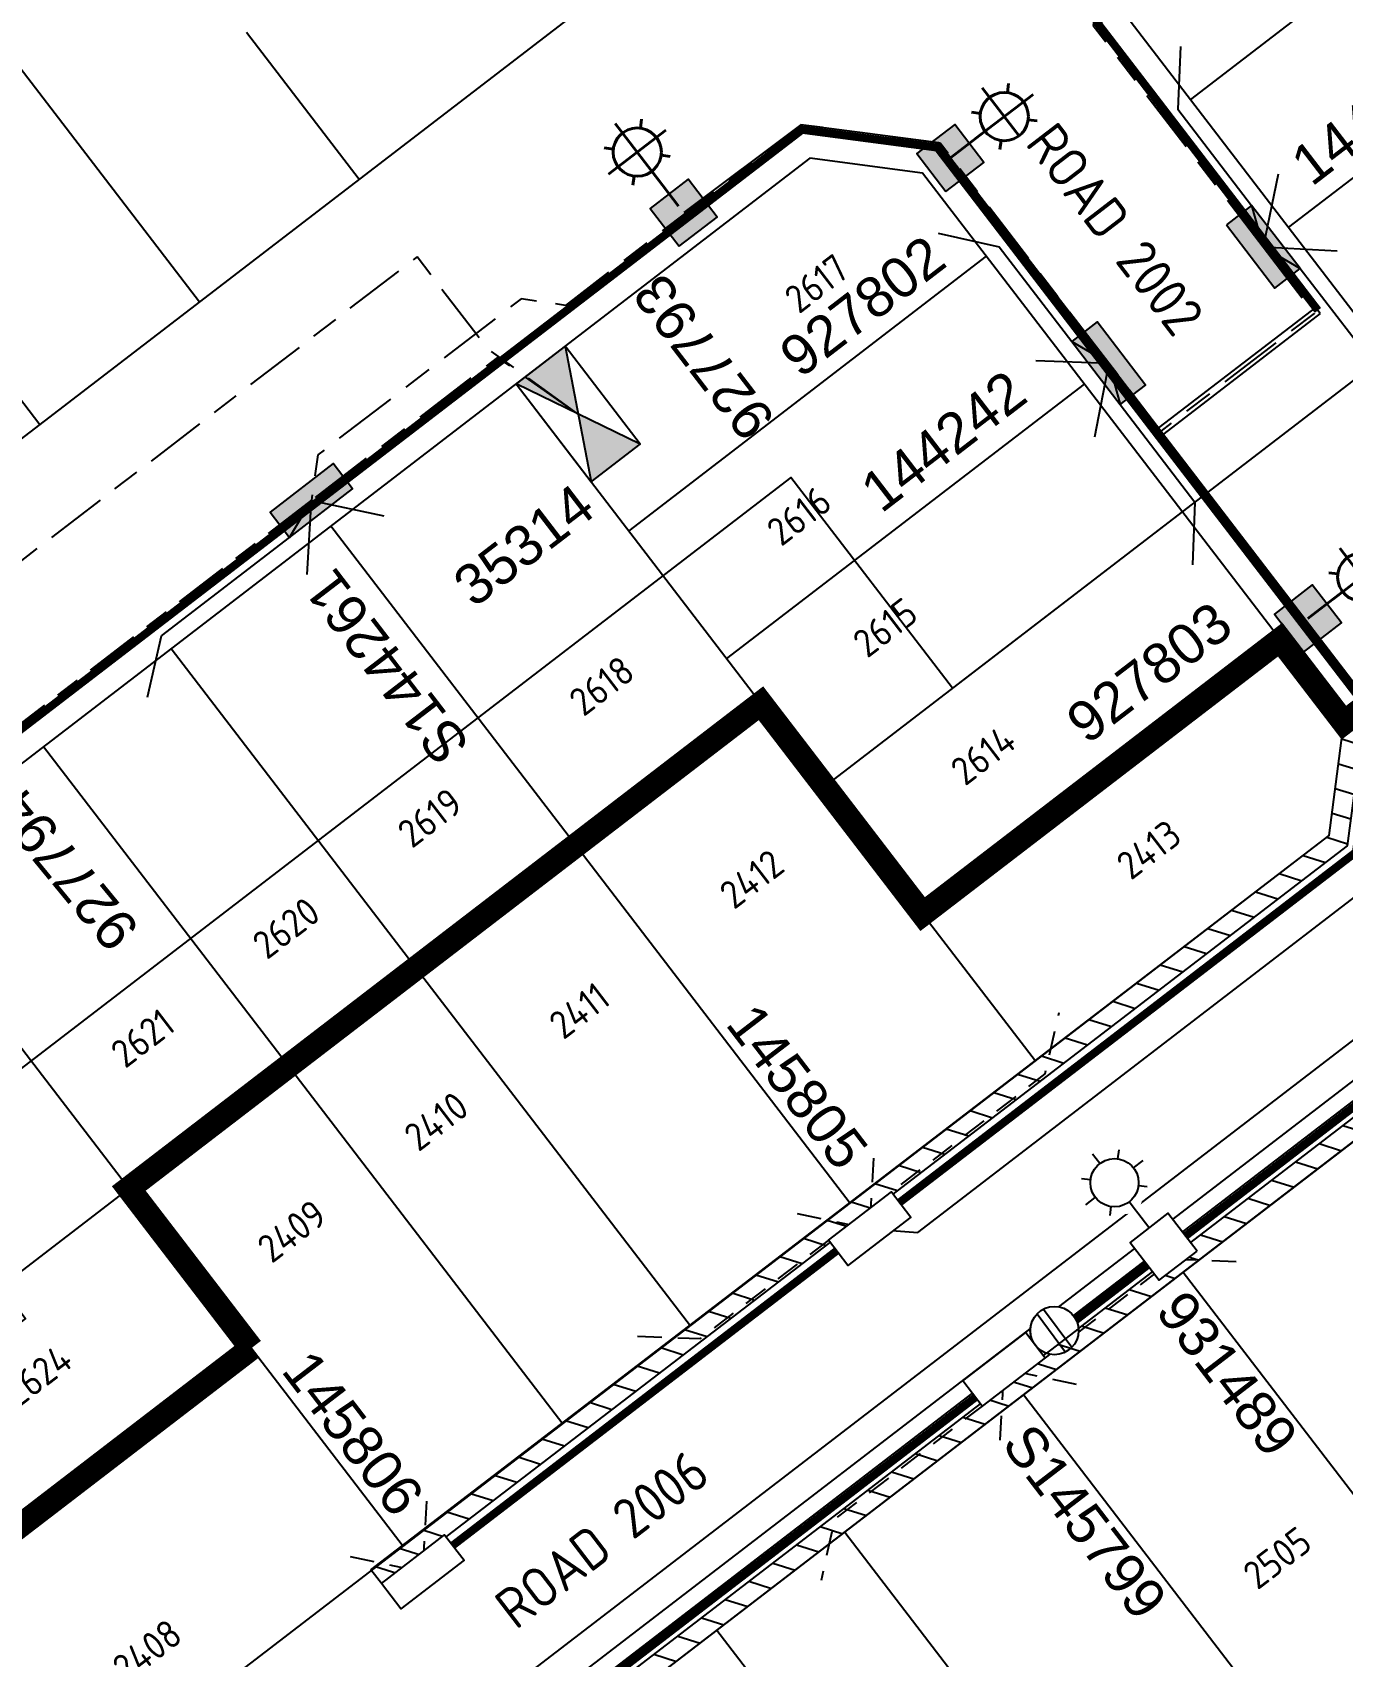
# Model space of a CAD drawing. Extents: x 296374 to 298792, y 6267790 to 6270844.
# Drawn here: x 298046.3 to 298127.7, y 6269901 to 6270001.8 of the extents above; entities that cross this region are included whole.
import ezdxf
from ezdxf.enums import TextEntityAlignment as Align

# ---------------------------------------------------------------- set-up
doc = ezdxf.new("R2010")
doc.units = 0
for name, pattern in [('Cable Exist UG', [8.2, 4, -1.2, 1.8, -1.2]), ('Dash', [5, 3, -2]), ('DASHED', [0.75, 0.5, -0.25]), ('DASHED2', [9.525, 6.35, -3.175]), ('IE Trench LV', [6.5, 5, -1.5]), ('Trench-Service', [1.5, 1, -0.5])]:
    doc.linetypes.add(name, pattern=pattern)
for name, color, linetype in [('_User_Boundary_Stage24', 252, 'DASHED2'), ('_User_Equip_Easement', 7, 'Continuous'), ('_User_Exist_HV', 7, 'Cable Exist UG'), ('_User_Exist_LV', 7, 'Cable Exist UG'), ('_User_Exist_Pillar', 7, 'Continuous'), ('_User_Exist_RoadCross', 7, 'Continuous'), ('_User_Exist_Services', 7, 'Continuous'), ('_User_Exist_SL', 7, 'Continuous'), ('_User_Exist_Trench', 7, 'Continuous'), ('_User_Roadnames', 7, 'Continuous'), ('_User_xref', 251, 'Continuous'), ('Equip_LV_NEW', 2, 'Continuous'), ('Equip_SP_SL_NEW', 2, 'Continuous'), ('Mains_HV_NEW_U97', 2, 'Continuous'), ('Mains_LV_NEW_T84', 2, 'Continuous'), ('Mains_SL_NEW_R6', 2, 'Continuous'), ('Services_SP_NEW_UG', 7, 'Trench-Service'), ('Sub_SP_EXT', 7, 'Continuous'), ('SupportsUG_SP_LV_NEW', 2, 'Continuous'), ('SupportsUG_SP_LV_SL_EXT', 7, 'Continuous'), ('SupportsUG_SP_LV_SL_NEW', 2, 'Continuous'), ('Trench_SP_NEW', 2, 'IE Trench LV'), ('X-Masterplan_LotLayout_P2$0$D-LO-Stage 24', 251, 'Continuous'), ('X-Masterplan_LotLayout_P2$0$D-LO-Stage 25', 251, 'Continuous'), ('X-Masterplan_LotLayout_P2$0$D-RD-Stage24_BDY', 251, 'Continuous'), ('X-Masterplan_LotLayout_P2$0$D-RD-Stage25_BDY', 251, 'Continuous'), ('XR-600340-P4-CI-DESIGN (06032016)$0$GN-ANNO-TEXT-LOT24', 251, 'Continuous'), ('XR-600340-P4-CI-DESIGN (06032016)$0$GN-ANNO-TEXT-LOT25', 251, 'Continuous')]:
    doc.layers.add(name, color=color, linetype=linetype)
doc.layers.add('Viewports', color=6, linetype='Continuous', plot=False)
doc.styles.add('CDD_AN-ISOCP', font='isocp.shx')
doc.styles.add('COLUMN_LABEL', font='arial.ttf')
doc.styles.add('iecARIAL', font='arial.ttf', dxfattribs={"height": 2})
doc.styles.add('POLE_LABEL', font='arial.ttf')
doc.styles.add('SL_LABEL', font='arial.ttf')
doc.styles.get("Standard").update_dxf_attribs({"font": 'arial.ttf'})
doc.styles.add('XR-600340-P4-CI-DESIGN (06032016)$0$CDD_AN-ISOCP', font='isocp.shx')
doc.linetypes.add('Cable 1', pattern='A,7,-3,["//",Standard,S=1.5,R=0,X=-2.1,Y=-0.7],-0.001', length=10.001)
doc.linetypes.add('Cable 4', pattern='A,5.25,-0.1,["o",Standard,S=2,R=0,X=1.2,Y=-0.7],-4', length=9.35)
doc.linetypes.add('Cable New UG', pattern='A,7,-0.25,["x",Standard,S=2,R=0,X=0.2,Y=-0.8],-2.1', length=9.35)
doc.linetypes.add('IE Trench HV', pattern='A,7,-0.2,["/",Standard,S=3,R=0,X=0.6,Y=-1.4],-2.5', length=9.7)
pattern_1 = [(162.4963, (298226.3864, 6269882.092), (-0.45837, -1.453435), [])]

# ---------------------------------------------------------------- blocks, each defined once
blk = doc.blocks.new('XR-600340-P4-CI-DESIGN (06032016)')
at = {"layer": 'XR-600340-P4-CI-DESIGN (06032016)$0$GN-ANNO-TEXT-LOT24', "linetype": 'ByBlock', "char_height": 1.75, "attachment_point": 5, "rotation": 37.4542, "style": 'XR-600340-P4-CI-DESIGN (06032016)$0$CDD_AN-ISOCP'}
for s, insert in [('2413', (298115.7, 6269951.1)), ('2412', (298091.03, 6269949.27)), ('2411', (298080.32, 6269941.1)), ('2410', (298071.43, 6269934.23)), ('2409', (298062.46, 6269927.41)), ('2505', (298123.68, 6269907.12)), ('2408', (298053.47, 6269901.36))]:
    blk.add_mtext(s, dxfattribs=dict(at, insert=insert))
at = {"layer": 'XR-600340-P4-CI-DESIGN (06032016)$0$GN-ANNO-TEXT-LOT25', "linetype": 'ByBlock', "char_height": 1.75, "attachment_point": 5, "rotation": 37.4542, "style": 'XR-600340-P4-CI-DESIGN (06032016)$0$CDD_AN-ISOCP'}
for s, insert in [('2617', (298095.06, 6269986.25)), ('2616', (298093.97, 6269971.82)), ('2615', (298099.32, 6269964.89)), ('2618', (298081.71, 6269961.27)), ('2614', (298105.41, 6269956.96)), ('2619', (298071.04, 6269953.08)), ('2620', (298062.11, 6269946.23)), ('2621', (298053.19, 6269939.39)), ('2624', (298046.68, 6269918.43))]:
    blk.add_mtext(s, dxfattribs=dict(at, insert=insert))
blk = doc.blocks.new('X-Masterplan_LotLayout_P2')
at = {"layer": 'X-Masterplan_LotLayout_P2$0$D-LO-Stage 24'}
for p, q in [((298117.83, 6269924.85), (298134.88, 6269902.63)), ((298124.96, 6269895.02), (298107.91, 6269917.24)), ((298096.81, 6269908.72), (298113.85, 6269886.5)), ((298088.87, 6269902.63), (298105.92, 6269880.41))]:
    blk.add_line(p, q, dxfattribs=at)
at = {"layer": 'X-Masterplan_LotLayout_P2$0$D-LO-Stage 24', "flags": 128}
for points in [[(298101.65, 6269947.09), (298123.86, 6269964.13)], [(298091.6, 6269960.18), (298052.33, 6269930.05)], [(298091.6, 6269960.18), (298108.65, 6269937.97)], [(298080.1, 6269951.36), (298097.14, 6269929.14)], [(298070.19, 6269943.74), (298087.23, 6269921.53)], [(298062.25, 6269937.66), (298079.29, 6269915.44)], [(298069.38, 6269907.83), (298052.33, 6269930.05)], [(298059.94, 6269920.13), (298037.07, 6269902.58)]]:
    blk.add_lwpolyline(points, dxfattribs=at)
at = {"layer": 'X-Masterplan_LotLayout_P2$0$D-LO-Stage 25'}
for p, q in [((298138.13, 6270012.89), (298118.29, 6269997.68)), ((298039.68, 6270007.32), (298056.73, 6269985.1)), ((298144.22, 6270004.96), (298124.38, 6269989.74)), ((298066.65, 6269992.71), (298059.65, 6270001.83)), ((298029.77, 6269999.71), (298046.81, 6269977.49))]:
    blk.add_line(p, q, dxfattribs=at)
at = {"layer": 'X-Masterplan_LotLayout_P2$0$D-LO-Stage 25', "flags": 128}
for points in [[(298105.6, 6269987.94), (298083.39, 6269970.89)], [(298076.39, 6269980.02), (298091.6, 6269960.18)], [(298111.69, 6269980), (298089.47, 6269962.96)], [(298117.77, 6269972.07), (298095.56, 6269955.02)], [(298064.88, 6269971.19), (298080.1, 6269951.36)], [(298054.96, 6269963.58), (298070.19, 6269943.74)], [(298047.03, 6269957.49), (298062.25, 6269937.66)], [(298052.33, 6269930.05), (298037.11, 6269949.88)], [(298052.33, 6269930.05), (298052.33, 6269930.05), (298029.46, 6269912.5)]]:
    blk.add_lwpolyline(points, dxfattribs=at)
at = {"layer": 'X-Masterplan_LotLayout_P2$0$D-RD-Stage24_BDY'}
blk.add_lwpolyline([(298043.46, 6269894.25), (298043.46, 6269894.25), (298050.47, 6269893.33), (298126.9, 6269951.97), (298127.82, 6269958.98)], dxfattribs=at)
blk.add_lwpolyline([(298071.14, 6269858.17), (298059.29, 6269873.62), (298060.21, 6269880.63), (298136.63, 6269939.27), (298143.65, 6269938.35), (298157.65, 6269920.1), (298171.65, 6269901.85), (298170.72, 6269894.84), (298094.3, 6269836.21), (298087.29, 6269837.13)], close=True, dxfattribs=at)
at = {"layer": 'X-Masterplan_LotLayout_P2$0$D-RD-Stage25_BDY'}
for points in [[(298223.53, 6270026.11), (298241.75, 6270040.09), (298242.67, 6270047.1), (298216.5, 6270081.21), (298209.49, 6270082.14), (298115.26, 6270009.84), (298114.34, 6270002.83), (298140.51, 6269968.72)], [(298127.82, 6269958.98), (298127.82, 6269958.98), (298121.43, 6269967.31), (298101.64, 6269993.09), (298094.63, 6269994.02), (298018.21, 6269935.38), (298017.28, 6269928.37), (298029.46, 6269912.5), (298037.07, 6269902.58)]]:
    blk.add_lwpolyline(points, dxfattribs=at)
blk.add_lwpolyline([(297905.88, 6269893.18, 0.131203), (297973.54, 6269921.27), (298084.89, 6270006.71), (298085.82, 6270013.72), (298059.64, 6270047.84), (298052.63, 6270048.76), (298045.53, 6270043.31), (297974.81, 6269989.05, -0.17762), (297916.96, 6269970.97)], format="xyb", dxfattribs=at)
blk = doc.blocks.new('*U61')
for tag, flags, p in [('ACTUAL_STATUS', 9, (1.5, 0)), ('CONSTRUCTED_VOLTAGE', 9, (1.5, -0.2)), ('OPERATING_VOLTAGE', 9, (1.5, -0.6)), ('ORIENTATION', 9, (1.5, -0.8)), ('STATE', 9, (1.5, -1)), ('NO_PHASES', 9, (1.5, -0.4)), ('SWITCH_TYPE', 9, (1.5, -1.2)), ('OWNED_BY', 9, (1.5, -1.8)), ('OPERATED_BY', 9, (1.5, -2)), ('USAGE', 9, (1.5, -1.4)), ('NOTES', 9, (1.5, -1.6)), ('TYPE', 9, (1.5, -2.6)), ('Z', 1, (1.5, -2.8)), ('MAINTAINED_BY', 9, (1.5, -2.2)), ('NUMBER_OF_PHASES', 9, (1.5, -2.4))]:
    blk.add_attdef(tag, text='', height=0.2, dxfattribs=dict(flags=flags)).set_placement(p, align=Align.MIDDLE_LEFT)
blk.add_wipeout([(-9.86, 0.03), (-9.68, 0.08), (-9.51, 0.16), (-9.35, 0.26), (-9.21, 0.37), (-9.08, 0.51), (-8.96, 0.66), (-8.87, 0.82), (-8.8, 1), (-8.75, 1.18), (-8.72, 1.36), (-8.72, 1.55), (-8.74, 1.74), (-8.78, 1.92), (-8.85, 2.09), (-8.94, 2.26), (-9.05, 2.41), (-9.17, 2.55), (-9.32, 2.67), (-9.47, 2.78), (-9.64, 2.86), (-9.82, 2.92), (-10, 2.96), (-10.19, 2.97), (-10.38, 2.96), (-10.56, 2.93), (-10.74, 2.88), (-10.91, 2.8), (-11.07, 2.7), (-11.22, 2.58), (-11.35, 2.45), (-11.46, 2.3), (-11.55, 2.13), (-11.63, 1.96), (-11.68, 1.78), (-11.7, 1.59), (-11.7, 1.41), (-11.68, 1.22), (-11.64, 1.04), (-11.57, 0.86), (-11.49, 0.7), (-11.38, 0.54), (-11.25, 0.4), (-11.11, 0.28), (-10.95, 0.18), (-10.78, 0.1), (-10.6, 0.04), (-10.42, 0), (-10.23, -0.02), (-10.05, -0.01)])
for p, q in [((-9.65, 2.87), (-11.2, 0.35)), ((-9.23, 2.61), (-10.77, 0.09))]:
    blk.add_line(p, q)
blk.add_circle((-10.21, 1.48), 1.5)
blk = doc.blocks.new('SUB_PADMOUNT_EXT')
for points in [[(0, 0), (-3.84, 1.92), (-3.84, -1.92)], [(0, 0), (3.84, 1.92), (3.84, -1.92)]]:
    blk.add_hatch(color=256).paths.add_polyline_path(points)
for p, q in [((3.84, 1.92), (-3.84, -1.92)), ((-3.84, 1.92), (3.84, -1.92))]:
    blk.add_line(p, q)
blk.add_lwpolyline([(-3.84, -1.92), (3.84, -1.92), (3.84, 1.92), (-3.84, 1.92)], close=True)
for tag, height, flags, p in [('ASSET_NUM', 2.5, 8, (2, 2)), ('STREET_CODE', 0.2, 9, (1.5, 0)), ('CONSTRUCTED_VOLTAGE', 0.2, 9, (1.5, -0.2)), ('OPERATING_VOLTAGE', 0.2, 9, (1.5, -0.6)), ('ORIENTATION', 0.2, 9, (1.5, -0.8)), ('OWNED_BY', 0.2, 9, (1.5, -1)), ('NO_PHASES', 0.2, 9, (1.5, -0.4)), ('OPERATED_BY', 0.2, 9, (1.5, -1.2)), ('SECONDARY_VOLTAGE', 0.2, 9, (1.5, -1.6)), ('STATE', 0.2, 9, (1.5, -1.8)), ('MAINTAINED_BY', 0.2, 9, (1.5, -1.4)), ('PARENT', 0.2, 9, (1.5, -2)), ('SUBSTATION_TYPE', 0.2, 9, (1.5, -2.2)), ('STREETNAME', 0.2, 9, (1.5, -3)), ('USAGE', 0.2, 9, (1.5, -2.4)), ('LEGEND', 0.2, 9, (1.5, -2.6)), ('LOCATION', 0.2, 9, (1.5, -2.8)), ('SUBURB', 0.2, 9, (1.5, -3.2)), ('Z', 0.2, 1, (1.5, -3.6)), ('NOTES', 0.2, 9, (1.5, -3.4))]:
    blk.add_attdef(tag, text='', height=height, dxfattribs=dict(flags=flags)).set_placement(p, align=Align.MIDDLE_LEFT)
blk = doc.blocks.new('SL_LANTERN_EXT')
at = {"lineweight": 40}
for p, q in [((0, 1.97), (0, 6.47)), ((-1.46, 5.68), (-1.06, 5.28)), ((1.46, 5.68), (1.06, 5.28)), ((-2.25, 4.22), (2.25, 4.22)), ((-1.46, 2.76), (-1.06, 3.16)), ((1.46, 2.76), (1.06, 3.16)), ((0, 0), (0, 2.72))]:
    blk.add_line(p, q, dxfattribs=at)
blk.add_circle((0, 4.22), 1.5, dxfattribs=at)
at = {"style": 'iecARIAL', "flags": 8}
blk.add_attdef('ASSET_NUM', (1.5, 1.5), '', height=2.5, dxfattribs=at)
for tag, p, height, flags in [('CONSTRUCTED_VOLTAGE', (0.98, -0.65), 0.2, 9), ('CONTROL_TYPE', (0.98, -0.85), 0.2, 9), ('LANTERN_PURPOSE', (0.98, -1.05), 0.2, 9), ('LNUMBER', (2.18, -3.25), 2.5, 8), ('OPERATING_VOLTAGE', (0.98, -1.65), 0.2, 9), ('ORIENTATION', (0.98, -1.85), 0.2, 9), ('OWNED_BY', (0.98, -2.05), 0.2, 9), ('LANTERN_TYPE', (0.98, -1.25), 0.2, 9), ('NO_PHASES', (0.98, -1.45), 0.2, 9), ('STATE', (0.98, -2.25), 0.2, 9), ('USAGE', (0.98, -2.45), 0.2, 9), ('CEXIST', (0.98, -2.65), 0.2, 9), ('CNEW', (0.98, -2.85), 0.2, 9), ('CNUMBER', (0.98, -3.05), 0.2, 9), ('CREMOVE', (0.98, -3.25), 0.2, 9), ('CREPLACE', (0.98, -3.45), 0.2, 9), ('LKINGHEIGHT', (0.98, -3.65), 0.2, 9), ('LBRACKET', (0.98, -3.85), 0.2, 9), ('LBRACKETVOCAB', (0.98, -4.05), 0.2, 9), ('LCATEGORY', (0.98, -4.25), 0.2, 9), ('LCHARGE1', (0.98, -4.45), 0.2, 9), ('LCHARGE1PERCENT', (0.98, -4.65), 0.2, 9), ('LCHARGE2', (0.98, -4.85), 0.2, 9), ('LCHARGE2PERCENT', (0.98, -5.05), 0.2, 9), ('LCHARGE3', (0.98, -5.25), 0.2, 9), ('LCHARGE3PERCENT', (0.98, -5.45), 0.2, 9), ('LEXIST', (0.98, -5.65), 0.2, 9), ('LLAMP', (0.98, -5.85), 0.2, 9), ('LLAMPVOCAB', (0.98, -6.05), 0.2, 9), ('LMAST', (0.98, -6.25), 0.2, 9), ('LMASTVOCAB', (0.98, -6.45), 0.2, 9), ('LNEW', (0.98, -6.65), 0.2, 9), ('LANTNUMBER', (0.98, -6.85), 0.2, 9), ('LOUTREACH', (0.98, -7.25), 0.2, 9), ('LOUTREACHVOCAB', (0.98, -7.45), 0.2, 9), ('LRATECODE', (0.98, -7.65), 0.2, 9), ('LREMOVE', (0.98, -7.85), 0.2, 9), ('LREPLACE', (0.98, -8.05), 0.2, 9), ('LTYPE', (0.98, -8.25), 0.2, 9), ('STREETNAME', (0.98, -9.25), 0.2, 9), ('LTYPEVOCAB', (0.98, -8.45), 0.2, 9), ('LEGEND', (0.98, -8.65), 0.2, 9), ('LOCATION', (0.98, -8.85), 0.2, 9), ('NOTES', (0.98, -9.05), 0.2, 9), ('SUBURB', (0.98, -9.45), 0.2, 1)]:
    blk.add_attdef(tag, p, '', height=height, dxfattribs=dict(flags=flags))
blk = doc.blocks.new('*U102')
blk.add_line((0, 0), (0, 0))
at = {"style": 'SL_LABEL', "flags": 9}
for tag, height, p in [('ASSET_NUM', 2.5, (2, 2)), ('STREET_CODE', 0.2, (0, -0.2))]:
    blk.add_attdef(tag, text='', height=height, dxfattribs=at).set_placement(p, align=Align.MIDDLE_LEFT)
for tag, p, flags in [('Z', (0, 0), 1), ('OPERATED_BY', (0, -9.61), 9)]:
    blk.add_attdef(tag, p, '', height=0.2, dxfattribs=dict(flags=flags))
at = {"flags": 9}
for tag, p in [('CONSTRUCTED_VOLTAGE', (0, -0.4)), ('CONTROL_TYPE', (0, -0.6)), ('LANTERN_PURPOSE', (0, -0.8)), ('LANTERN_TYPE', (0, -1)), ('OPERATING_VOLTAGE', (0, -1.4)), ('ORIENTATION', (0, -1.6)), ('OWNED_BY', (0, -1.8)), ('STATE', (0, -2)), ('NO_PHASES', (0, -1.2)), ('CEXIST', (0, -2.4)), ('CNEW', (0, -2.6)), ('CNUMBER', (0, -2.8)), ('CREMOVE', (0, -3)), ('USAGE', (0, -2.2)), ('CREPLACE', (0, -3.2)), ('LKINGHEIGHT', (0, -3.4)), ('MAINTAINED_BY', (0, -9.86))]:
    blk.add_attdef(tag, text='', height=0.2, dxfattribs=at).set_placement(p, align=Align.MIDDLE_LEFT)
blk.add_wipeout([(0.91, -8.7), (-0.63, -8.07), (-1.56, -6.7), (-0.93, -5.17), (0.43, -4.12), (1.97, -4.86), (2.91, -6.23), (2.28, -7.76)])
for p, q in [((0, 0), (0.52, -4.98)), ((1.97, -4.86), (1.62, -5.3)), ((-0.93, -5.17), (-0.49, -5.52)), ((-0.82, -6.62), (-1.56, -6.7)), ((2.91, -6.23), (2.17, -6.31)), ((-0.63, -8.07), (-0.27, -7.63)), ((0.83, -7.96), (0.91, -8.7)), ((2.28, -7.76), (1.84, -7.41))]:
    blk.add_line(p, q)
blk.add_circle((0.67, -6.46), 1.5)
for tag, height, flags, p in [('LNUMBER', 2.5, 8, (1.2, -2.8)), ('LBRACKET', 0.2, 9, (0, -3.6)), ('LBRACKETVOCAB', 0.2, 9, (0, -3.8)), ('LCATEGORY', 0.2, 9, (0, -4)), ('LCHARGE1', 0.2, 9, (0, -4.2)), ('LCHARGE1PERCENT', 0.2, 9, (0, -4.4)), ('LCHARGE2', 0.2, 9, (0, -4.6)), ('LCHARGE2PERCENT', 0.2, 9, (0, -4.8)), ('LCHARGE3', 0.2, 9, (0, -5)), ('LCHARGE3PERCENT', 0.2, 9, (0, -5.2)), ('LEXIST', 0.2, 9, (0, -5.4)), ('LLAMP', 0.2, 9, (0, -5.6)), ('LLAMPVOCAB', 0.2, 9, (0, -5.8)), ('LMAST', 0.2, 9, (0, -6)), ('LMASTVOCAB', 0.2, 9, (0, -6.2)), ('LNEW', 0.2, 9, (0, -6.4)), ('LANTNUMBER', 0.2, 9, (0, -6.6)), ('LOUTREACH', 0.2, 9, (0, -7)), ('LOUTREACHVOCAB', 0.2, 9, (0, -7.2)), ('LRATECODE', 0.2, 9, (0, -7.4)), ('LREMOVE', 0.2, 9, (0, -7.6)), ('LREPLACE', 0.2, 9, (0, -7.8)), ('LTYPE', 0.2, 9, (0, -8)), ('SUBURB', 0.2, 9, (0, -8.6)), ('STREETNAME', 0.2, 9, (0, -8.8)), ('LTYPEVOCAB', 0.2, 9, (0, -8.2)), ('LEGEND', 0.2, 9, (0, -8.4)), ('LOCATION', 0.2, 9, (0, -9)), ('NOTES', 0.2, 9, (0, -9.2))]:
    blk.add_attdef(tag, text='', height=height, dxfattribs=dict(flags=flags)).set_placement(p, align=Align.MIDDLE_LEFT)
blk = doc.blocks.new('*U277')
blk.add_hatch(color=256).paths.add_polyline_path([(-2.475, 0.99), (-2.475, -0.99), (2.475, -0.99), (2.475, 0.99)])
blk.add_lwpolyline([(-2.475, -0.99), (2.475, -0.99), (2.475, 0.99), (-2.475, 0.99)], close=True)
at = {"style": 'iecARIAL', "flags": 8}
blk.add_attdef('ASSET_NUM', (1.5, 3.5), '', height=2.5, dxfattribs=at)
for tag, p, flags in [('OWNED_BY', (0, -0.2), 9), ('STATE', (0, -0.4), 9), ('SUPPORT_TYPE', (0, -0.6), 9), ('USAGE', (0, -0.8), 9), ('LEGEND', (0, -1), 9), ('LOCATION', (0, -1.2), 9), ('STREETNAME', (0, -1.8), 9), ('SUBURB', (0, -2), 1), ('NOTES', (0, -1.4), 9), ('PARENT', (0, -1.6), 9)]:
    blk.add_attdef(tag, p, '', height=0.2, dxfattribs=dict(flags=flags))
blk = doc.blocks.new('PILLAR_NEW')
for tag, height, flags, p in [('ASSET_NUM', 2.5, 8, (2, 4)), ('STREET_CODE', 0.2, 9, (1.5, 2)), ('OWNED_BY', 0.2, 9, (1.5, 1.8))]:
    blk.add_attdef(tag, text='', height=height, dxfattribs=dict(flags=flags)).set_placement(p, align=Align.MIDDLE_LEFT)
blk.add_wipeout([(-2.47, 0.99), (2.47, 0.99), (2.47, -0.99), (-2.47, -0.99)])
at = {"lineweight": -3}
blk.add_lwpolyline([(-2.47, 0.99), (2.47, 0.99), (2.47, -0.99), (-2.47, -0.99)], close=True, dxfattribs=at)
for tag, flags, p in [('OPERATED_BY', 9, (1.5, 1.6)), ('STATE', 9, (1.5, 1.2)), ('SUPPORT_TYPE', 9, (1.5, 1)), ('MAINTAINED_BY', 9, (1.5, 1.4)), ('SUBURB', 9, (1.5, 0.2)), ('STREETNAME', 9, (1.5, 0)), ('USAGE', 9, (1.5, 0.8)), ('LEGEND', 9, (1.5, 0.6)), ('PARENT', 9, (1.5, 0.4)), ('Z', 1, (1.5, -0.6)), ('LOCATION', 9, (1.5, -0.2)), ('NOTES', 9, (1.5, -0.4))]:
    blk.add_attdef(tag, text='', height=0.2, dxfattribs=dict(flags=flags)).set_placement(p, align=Align.MIDDLE_LEFT)
blk = doc.blocks.new('COLUMN_NEW')
for tag, height, flags, p in [('ASSET_NUM', 2.5, 8, (2, 2)), ('Z', 0.2, 1, (1.5, -2.8)), ('LOCATION', 0.2, 9, (1.5, -2.2)), ('NOTES', 0.2, 9, (1.5, -2.4)), ('LABEL_ALIGNMENT', 0.2, 9, (1.5, -2.6))]:
    blk.add_attdef(tag, text='', height=height, dxfattribs=dict(flags=flags)).set_placement(p, align=Align.MIDDLE_LEFT)
blk.add_wipeout([(-1.485, -1.485), (1.485, -1.485), (1.485, 1.485), (-1.485, 1.485)])
at = {"lineweight": -3}
blk.add_lwpolyline([(-1.485, -1.485), (1.485, -1.485), (1.485, 1.485), (-1.485, 1.485)], close=True, dxfattribs=at)
at = {"style": 'POLE_LABEL', "flags": 9}
blk.add_attdef('STRUCTURE_PLANT_NUMBER', text='', height=0.2, dxfattribs=at).set_placement((1.5, 0.242), align=Align.MIDDLE_LEFT)
at = {"flags": 9}
for tag, p in [('STREET_CODE', (1.5, 0)), ('OWNED_BY', (1.5, -0.4)), ('OPERATED_BY', (1.5, -0.6)), ('STATE', (1.5, -1)), ('COLUMN_TYPE', (1.5, -0.2)), ('MAINTAINED_BY', (1.5, -0.8)), ('SUBURB', (1.5, -1.8)), ('STREETNAME', (1.5, -2)), ('USAGE', (1.5, -1.2)), ('LEGEND', (1.5, -1.4)), ('PARENT', (1.5, -1.6))]:
    blk.add_attdef(tag, text='', height=0.2, dxfattribs=at).set_placement(p, align=Align.MIDDLE_LEFT)
blk = doc.blocks.new('COLUMN_EXT')
blk.add_hatch(color=256).paths.add_polyline_path([(-1.49, 1.48), (-1.49, -1.49), (1.48, -1.49), (1.48, 1.48)])
blk.add_lwpolyline([(-1.49, -1.49), (1.48, -1.49), (1.48, 1.48), (-1.49, 1.48)], close=True)
for tag, height, style, flags, p in [('ASSET_NUM', 2.5, 'COLUMN_LABEL', 8, (2, 2)), ('STRUCTURE_PLANT_NUMBER', 0.2, 'POLE_LABEL', 9, (1.81, 0.03)), ('STREET_CODE', 0.2, 'COLUMN_LABEL', 9, (1.81, -0.2))]:
    blk.add_attdef(tag, text='', height=height, dxfattribs=dict(style=style, flags=flags)).set_placement(p, align=Align.MIDDLE_LEFT)
at = {"flags": 9}
for tag, p in [('COLUMN_TYPE', (1.81, -0.4)), ('OWNED_BY', (1.81, -0.6)), ('STATE', (1.81, -0.8)), ('USAGE', (1.81, -1)), ('STREETNAME', (1.81, -1.6)), ('SUBURB', (1.81, -1.8)), ('LEGEND', (1.81, -1.2)), ('LOCATION', (1.81, -1.4)), ('NOTES', (1.81, -2))]:
    blk.add_attdef(tag, text='', height=0.2, dxfattribs=at).set_placement(p, align=Align.MIDDLE_LEFT)
at = {"flags": 1}
blk.add_attdef('Z', (1.81, -2.35), '', height=0.2, dxfattribs=at)

msp = doc.modelspace()

# ---------------------------------------------------------------- linework, layer by layer
at = {"layer": '_User_Exist_HV', "lineweight": -3, "ltscale": 0.95, "flags": 128}
msp.add_lwpolyline([(298080.24605, 6269978.13792), (298074.59458, 6269982.21808), (298070.23441, 6269987.90078), (297993.27233, 6269928.85163), (297997.9705, 6269922.52581), (298006.21303, 6269921.44025), (298038.34694, 6269879.55968)], dxfattribs=at)
at = {"layer": '_User_Exist_LV', "flags": 128}
for points in [[(298092.96746, 6270027.40015), (298099.15017, 6270019.34188), (298105.3603, 6270018.52399), (298113.13961, 6270009.05247), (298112.24667, 6270002.27247), (298122.79585, 6269988.52313)], [(298113.21439, 6269981.29779), (298102.72608, 6269994.96779), (298094.07288, 6269996.10743), (298079.45104, 6269984.88883), (298076.69766, 6269985.29715), (298064.0708, 6269975.60919), (298063.68408, 6269972.79162)], [(298122.79585, 6269988.52313), (298125.96532, 6269984.39218), (298116.44473, 6269977.08751), (298113.21439, 6269981.29779)], [(298080.24607, 6269978.1379), (298075.23807, 6269981.6564), (298063.68409, 6269972.79161)]]:
    msp.add_lwpolyline(points, dxfattribs=at)
at = {"layer": '_User_Exist_LV', "ltscale": 0.85, "flags": 128}
msp.add_lwpolyline([(298063.68408, 6269972.79162), (298035.89536, 6269951.47073)], dxfattribs=at)
at = {"layer": '_User_Exist_RoadCross', "lineweight": -3}
for p, q in [((298126.05724, 6269984.76521), (298116.06062, 6269977.0953)), ((298126.05724, 6269984.76521), (298126.20334, 6269984.5748)), ((298126.34943, 6269984.38439), (298126.20334, 6269984.5748)), ((298126.34943, 6269984.38439), (298116.35281, 6269976.71448)), ((298116.06062, 6269977.0953), (298116.06062, 6269977.0953)), ((298116.06062, 6269977.0953), (298116.20671, 6269976.90489)), ((298116.06062, 6269977.0953), (298116.20671, 6269976.90489)), ((298116.35281, 6269976.71448), (298116.20671, 6269976.90489)), ((298116.35281, 6269976.71448), (298116.20671, 6269976.90489)), ((298116.35281, 6269976.71448), (298116.35281, 6269976.71448))]:
    msp.add_line(p, q, dxfattribs=at)
at = {"layer": '_User_Exist_Services', "lineweight": -3, "ltscale": 0.5, "flags": 128}
for points in [[(298117.65687, 6270000.97079), (298117.5058, 6269997.06859), (298122.08644, 6269991.09839), (298122.80903, 6269988.53325), (298125.10107, 6269987.17226), (298129.6912, 6269981.20937), (298133.49124, 6269980.34866)], [(298102.60196, 6269989.38164), (298106.41159, 6269988.52329), (298110.91529, 6269982.65337), (298113.20453, 6269981.29023), (298113.92567, 6269978.72397), (298118.56621, 6269972.67569), (298118.41595, 6269968.77912)], [(298108.67638, 6269981.47324), (298113.20453, 6269981.29023), (298112.32169, 6269976.70756)]]:
    msp.add_lwpolyline(points, dxfattribs=at)
at = {"layer": '_User_Exist_Services', "lineweight": -3, "ltscale": 0.5, "elevation": 0, "flags": 128}
for points in [[(298123.73148, 6269993.02725), (298122.80903, 6269988.53325), (298127.40547, 6269988.28361)], [(298053.49704, 6269960.56377), (298054.35538, 6269964.37339), (298062.30901, 6269970.47588), (298063.67, 6269972.76791)], [(298063.41429, 6269968.17284), (298063.67, 6269972.76791), (298068.17459, 6269971.82518)]]:
    msp.add_lwpolyline(points, dxfattribs=at)
at = {"layer": '_User_Exist_SL', "flags": 128}
msp.add_lwpolyline([(298103.37332, 6269994.04207), (298102.65599, 6269994.97701), (298094.08608, 6269996.10568), (298086.81831, 6269990.65969)], dxfattribs=at)
at = {"layer": '_User_Exist_SL', "elevation": 0, "flags": 128}
for points in [[(298103.37331, 6269994.04208), (298113.20453, 6269981.29023)], [(298113.20453, 6269981.29023), (298129.22284, 6269960.43308)]]:
    msp.add_lwpolyline(points, dxfattribs=at)
at = {"layer": '_User_Exist_Trench', "lineweight": -3, "const_width": 0.5, "flags": 128}
for points in [[(298233.97579, 6270061.22368), (298217.41599, 6270082.807), (298209.0092, 6270083.91419), (298113.66752, 6270010.76329), (298112.56033, 6270002.3565), (298126.20334, 6269984.5748)], [(298116.04845, 6269977.11117), (298129.16616, 6269960.01411)]]:
    msp.add_lwpolyline(points, dxfattribs=at)
at = {"layer": 'Mains_HV_NEW_U97', "linetype": 'Cable 1', "lineweight": -3, "ltscale": 0.95, "flags": 128}
for points in [[(298038.34648, 6269879.55996), (298046.64076, 6269868.74826), (298054.38221, 6269874.68789), (298055.52185, 6269883.34108), (298135.23449, 6269944.5006), (298146.35169, 6269943.03644), (298159.11957, 6269926.39535), (298153.43086, 6269919.28754)], [(298058.10195, 6269853.81003), (298047.85815, 6269867.16145), (298056.25692, 6269873.6054), (298057.39656, 6269882.2586), (298135.79467, 6269942.40955), (298145.26921, 6269941.16174), (298156.76602, 6269926.1773), (298153.43086, 6269919.28754)]]:
    msp.add_lwpolyline(points, dxfattribs=at)
at = {"layer": 'Mains_LV_NEW_T84', "linetype": 'Cable New UG', "lineweight": -3, "flags": 128}
for points in [[(298098.36097, 6269927.55322), (298128.77009, 6269950.88462), (298129.80156, 6269958.71648), (298140.25166, 6269966.73432), (298148.08352, 6269965.70285), (298175.7158, 6269986.90371)], [(298070.59248, 6269906.24785), (298098.36097, 6269927.55322)], [(298077.73857, 6269896.60558), (298106.69704, 6269918.82397)]]:
    msp.add_lwpolyline(points, dxfattribs=at)
at = {"layer": 'Mains_LV_NEW_T84', "linetype": 'Cable New UG', "lineweight": -3, "ltscale": 0.8, "flags": 128}
msp.add_lwpolyline([(298098.36097, 6269927.55322), (298101.34615, 6269927.32275), (298129.98753, 6269949.29785), (298134.85732, 6269942.95079), (298135.51458, 6269943.45508), (298145.81045, 6269942.09909), (298159.40929, 6269924.37495), (298162.20631, 6269924.01502), (298166.43551, 6269918.50286), (298163.26514, 6269916.0702), (298159.23156, 6269921.30682)], dxfattribs=at)
at = {"layer": 'Mains_LV_NEW_T84', "linetype": 'Cable New UG', "lineweight": -3, "ltscale": 0.9, "flags": 128}
msp.add_lwpolyline([(298106.69704, 6269918.82397), (298136.07477, 6269941.36403), (298144.72796, 6269940.22439), (298153.20896, 6269929.17063), (298153.43086, 6269919.28754)], dxfattribs=at)
at = {"layer": 'Mains_SL_NEW_R6', "linetype": 'Cable 4', "flags": 128}
msp.add_lwpolyline([(298116.61433, 6269926.433), (298106.69704, 6269918.82397)], dxfattribs=at)
at = {"layer": 'Services_SP_NEW_UG', "linetype": 'Dash', "lineweight": -3, "ltscale": 0.5, "elevation": 0, "flags": 128}
for points in [[(298083.93909, 6269920.88692), (298087.84105, 6269920.72963), (298095.79471, 6269926.83208), (298098.36097, 6269927.55322), (298099.72195, 6269929.84526), (298109.26238, 6269937.16515), (298110.12072, 6269940.97479)], [(298093.85637, 6269928.49596), (298098.36097, 6269927.55322), (298098.61667, 6269932.1483)], [(298111.20163, 6269917.88123), (298106.69704, 6269918.82397), (298106.44133, 6269914.22889)], [(298066.08789, 6269907.19059), (298070.59248, 6269906.24785), (298070.84819, 6269910.84293)]]:
    msp.add_lwpolyline(points, dxfattribs=at)
at = {"layer": 'Services_SP_NEW_UG', "linetype": 'Dash', "lineweight": -3, "ltscale": 0.5, "flags": 128}
for points in [[(298121.11892, 6269925.49027), (298117.21696, 6269925.64756), (298109.2633, 6269919.54511), (298106.69704, 6269918.82397)], [(298106.69704, 6269918.82397), (298105.33605, 6269916.53193), (298096.19232, 6269909.5164), (298095.33398, 6269905.70676)]]:
    msp.add_lwpolyline(points, dxfattribs=at)
at = {"layer": 'Trench_SP_NEW', "linetype": 'IE Trench LV', "const_width": 0.5, "flags": 128}
msp.add_lwpolyline([(298070.49193, 6269906.37891), (298128.57094, 6269950.94003), (298129.58619, 6269958.6487)], dxfattribs=at)
at = {"layer": 'Trench_SP_NEW', "linetype": 'IE Trench HV', "lineweight": -3, "const_width": 0.5, "flags": 128}
msp.add_lwpolyline([(298057.59987, 6269873.84632), (298058.61512, 6269881.55499), (298136.15879, 6269941.05037), (298144.56559, 6269939.94318), (298157.82621, 6269922.65987)], dxfattribs=at)

# ---------------------------------------------------------------- block references
at = {"layer": '_User_Exist_Pillar', "lineweight": -3, "extrusion": (-2.53646e-09, -1.9461e-09, 1)}
ref = msp.add_blockref('*U277', (298122.80903, 6269988.53325, -0.01296), dxfattribs=dict(at, rotation=307.4972222859158))
ref.add_attrib('ASSET_NUM', '144243', dxfattribs={"layer": '0', "height": 2.5, "rotation": 37.4972223}).set_placement((298125.05085, 6269993.2087, -0.01296), align=Align.MIDDLE_LEFT)
ref = msp.add_blockref('*U277', (298113.20454, 6269981.29021, -0.01296), dxfattribs=dict(at, rotation=307.4972222859158))
ref.add_attrib('ASSET_NUM', '144242', dxfattribs={"layer": '0', "height": 2.5, "rotation": 37.4972223}).set_placement((298098.31302, 6269972.91778, -0.01296), align=Align.MIDDLE_LEFT)
at = {"layer": '_User_Exist_Pillar', "lineweight": -3, "extrusion": (1.9461e-09, -2.53646e-09, 1)}
ref = msp.add_blockref('*U277', (298063.67, 6269972.76791, -0.01532), dxfattribs=dict(at, rotation=37.49722231136188))
ref.add_attrib('ASSET_NUM', 'S144261', dxfattribs={"layer": '0', "height": 2.5, "rotation": 127.4972223}).set_placement((298072.61942, 6269956.8706, -0.01532), align=Align.MIDDLE_LEFT)
at = {"layer": '_User_xref', "color": 7}
msp.add_blockref('X-Masterplan_LotLayout_P2', (0, 0), dxfattribs=at)
at = {"layer": '_User_xref', "color": 6, "lineweight": -3}
msp.add_blockref('XR-600340-P4-CI-DESIGN (06032016)', (0, 0), dxfattribs=at)
at = {"layer": 'Sub_SP_EXT', "color": 7}
ref = msp.add_blockref('SUB_PADMOUNT_EXT', (298080.24605, 6269978.13792), dxfattribs=dict(at, rotation=307.4972222941191))
ref.add_attrib('ASSET_NUM', '35314', dxfattribs={"layer": '0', "height": 2.5, "rotation": 37.4972223, "flags": 8}).set_placement((298073.0084, 6269967.0471), align=Align.MIDDLE_LEFT)
at = {"layer": 'SupportsUG_SP_LV_SL_EXT', "linetype": 'Cable New UG', "lineweight": -3, "extrusion": (2.46546e-08, -9.36402e-08, 1), "rotation": 307.4972222996464}
msp.add_blockref('SL_LANTERN_EXT', (298103.37331, 6269994.04208, -0.57977), dxfattribs=at)
at = {"layer": 'SupportsUG_SP_LV_SL_EXT', "linetype": 'Cable New UG', "lineweight": -3, "rotation": 37.49722231839355}
msp.add_blockref('SL_LANTERN_EXT', (298086.48668, 6269991.05456, 0), dxfattribs=at)
at = {"layer": 'SupportsUG_SP_LV_SL_EXT', "lineweight": -3, "extrusion": (3.33327e-08, 1.80621e-08, 1)}
ref = msp.add_blockref('COLUMN_EXT', (298103.37332, 6269994.04207, 0.12319), dxfattribs=dict(at, rotation=37.4972223256412))
ref.add_attrib('ASSET_NUM', '927802', dxfattribs={"layer": '0', "extrusion": (2.54271e-08, 1.53662e-08, 1), "height": 2.5, "rotation": 37.4972223}).set_placement((298093.27862, 6269981.29845, 0.10393), align=Align.MIDDLE_LEFT)
ref = msp.add_blockref('COLUMN_EXT', (298086.80017, 6269990.64596, 0.12319), dxfattribs=dict(at, rotation=37.4972223256412))
ref.add_attrib('ASSET_NUM', '927793', dxfattribs={"layer": '0', "extrusion": (2.54271e-08, 1.53662e-08, 1), "height": 2.5, "rotation": 127.4972223}).set_placement((298091.58963, 6269977.04886, 0.10393), align=Align.MIDDLE_LEFT)
at = {"layer": 'SupportsUG_SP_LV_SL_EXT', "color": 6, "rotation": 307.4982861936767}
msp.add_blockref('SL_LANTERN_EXT', (298125.57973, 6269965.45253), dxfattribs=at)
at = {"layer": 'SupportsUG_SP_LV_SL_EXT', "color": 6}
ref = msp.add_blockref('COLUMN_EXT', (298125.57973, 6269965.45253), dxfattribs=dict(at, rotation=37.49828619334838))
ref.add_attrib('ASSET_NUM', '927803', dxfattribs={"layer": '0', "height": 2.5, "rotation": 37.4982862, "style": 'COLUMN_LABEL', "flags": 8}).set_placement((298111.09484, 6269958.55552), align=Align.MIDDLE_LEFT)
at = {"layer": 'SupportsUG_SP_LV_SL_EXT', "lineweight": -3, "extrusion": (-0.006611, -0.005251, 0.999964)}
ref = msp.add_blockref('COLUMN_EXT', (298034.05136, 6269858.36064, -34896.13489), dxfattribs=dict(at, rotation=39.42656732920453))
ref.add_attrib('ASSET_NUM', '927794', dxfattribs={"layer": '0', "extrusion": (-0.006611, -0.005251, 0.999964), "height": 2.5, "rotation": 129.4265673}).set_placement((298045.59768, 6269848.57195, -34896.20184), align=Align.MIDDLE_LEFT)

# ---------------------------------------------------------------- next in the draw order: block references
at = {"layer": 'Equip_LV_NEW', "lineweight": -3, "rotation": 68.18222714140482}
msp.add_blockref('*U61', (298115.00384, 6269930.15756, 0), dxfattribs=at)
at = {"layer": 'Equip_SP_SL_NEW', "linetype": 'Cable New UG', "lineweight": -3, "extrusion": (6.91748e-08, 9.25798e-08, 1), "rotation": 211.5485845953489}
msp.add_blockref('*U102', (298117.51828, 6269925.25483, 0.60084), dxfattribs=at)

# ---------------------------------------------------------------- next in the draw order: hatches: boundary and pattern name
at = {"layer": '_User_Equip_Easement'}
h = msp.add_hatch(dxfattribs=at)
h.set_pattern_fill('ANSI31', color=256, scale=0.48, angle=80)
h.set_pattern_definition(pattern_1)
h.paths.add_polyline_path([(298067.3735, 6269906.37742), (298068.10396, 6269905.42536), (298128.0209, 6269951.32291), (298129.00841, 6269958.82094), (298127.81868, 6269958.97763), (298126.89608, 6269951.97237)])
h.paths.add_polyline_path([(298043.45978, 6269894.25213), (298043.46016, 6269894.2528), (298043.45916, 6269894.25294)])
h = msp.add_hatch(dxfattribs=at)
h.set_pattern_fill('ANSI31', color=256, scale=0.48, angle=80)
h.set_pattern_definition(pattern_1)
h.paths.add_polyline_path([(298136.29881, 6269940.52761), (298059.08629, 6269881.28152), (298058.09565, 6269873.78148), (298059.28532, 6269873.62435), (298060.2109, 6269880.6319), (298136.63495, 6269939.27298), (298143.64297, 6269938.35001), (298171.64674, 6269901.85407), (298170.72344, 6269894.84354), (298107.76412, 6269846.53801), (298108.49459, 6269845.58595), (298171.84826, 6269894.19405), (298172.90137, 6269902.19021), (298144.29243, 6269939.47484)])

# ---------------------------------------------------------------- next in the draw order: linework, layer by layer
at = {"layer": '_User_Boundary_Stage24', "linetype": 'DASHED', "lineweight": -3, "ltscale": 10, "const_width": 1.5, "flags": 128}
msp.add_lwpolyline([(298383.86478, 6269874.3541, 0.032113056), (298398.13037, 6269886.67339), (298353.1989, 6269945.35762), (298350.21638, 6269943.06928), (298343.20585, 6269943.99258), (298256.15847, 6270057.44633), (298242.67097, 6270047.09804), (298241.74767, 6270040.08751), (298223.49986, 6270026.08689), (298206.45562, 6270048.30161), (298146.34675, 6270002.18308), (298156.39068, 6269989.09226), (298136.55611, 6269973.87419), (298140.51281, 6269968.7172), (298127.81868, 6269958.97763), (298123.86198, 6269964.13462), (298101.64733, 6269947.09043), (298091.60291, 6269960.18175), (298052.33009, 6269930.05027), (298059.93985, 6269920.13207)], format="xyb", dxfattribs=at)
at = {"layer": '_User_Boundary_Stage24', "linetype": 'DASHED', "lineweight": -3, "ltscale": 10, "flags": 128}
msp.add_lwpolyline([(298059.93994, 6269920.13196, 1.5, 1.5, 0), (298037.06843, 6269902.58088, 1.5, 1.5, 0), (298043.45852, 6269894.2523, 1.5, 1.5, 0), (298031.30986, 6269883.8018, 1.5, 1.5, 0), (298036.12625, 6269877.40883, 1.5, 1.5, 0), (298013.96731, 6269860.40738, 1.5, 1.5, 0), (298124.75997, 6269715.88959, 1.5, 1.5, 0), (298146.9747, 6269732.93381, 1.5, 1.5, 0), (298163.46601, 6269711.55528, 1.5, 1.5, 0), (298162.54271, 6269704.54475, 1.5, 1.5, 0), (298179.20375, 6269717.32793, 1.5, 1.5, 0), (298162.15951, 6269739.54265, 1.5, 1.5, 0), (298246.51967, 6269804.26798, 1.5, 1.5, 0), (298248.7361, 6269801.37918, 1.5, 1.5, 0), (298250.6237, 6269798.56436, 1.5, 1.5, 0), (298263.48907, 6269808.43531, 1.5, 1.5, 0), (298261.47988, 6269811.05403, 1.5, 1.5, 0), (298259.21256, 6269814.00916, 1.5, 1.5, 0), (298366.87583, 6269896.61125, 1.5, 1.5, 0), (298383.86478, 6269874.3541, 0, 0, 0)], format="xyseb", dxfattribs=at)
at = {"layer": '_User_Equip_Easement', "linetype": 'Continuous', "flags": 128}
msp.add_lwpolyline([(298067.3735, 6269906.37742), (298126.89608, 6269951.97237), (298127.81868, 6269958.97763), (298129.00841, 6269958.82094), (298128.0209, 6269951.32291), (298068.10396, 6269905.42536)], close=True, dxfattribs=at)
msp.add_lwpolyline([(298108.49459, 6269845.58595), (298171.84826, 6269894.19405), (298172.90137, 6269902.19021), (298144.29243, 6269939.47484), (298136.29881, 6269940.52761), (298059.08629, 6269881.28152), (298058.09565, 6269873.78148), (298059.28532, 6269873.62435), (298060.2109, 6269880.6319), (298136.63495, 6269939.27298), (298143.64297, 6269938.35001), (298171.64674, 6269901.85407), (298170.72344, 6269894.84354), (298107.76412, 6269846.53801), (298108.49459, 6269845.58595)], dxfattribs=at)
at = {"layer": '_User_Exist_Trench', "lineweight": -3, "const_width": 0.5, "flags": 128}
msp.add_lwpolyline([(298116.20671, 6269976.90489), (298102.56371, 6269994.68659), (298094.15691, 6269995.79378), (298016.61323, 6269936.29839), (298015.506, 6269927.89125), (298032.67331, 6269905.51647)], dxfattribs=at)
at = {"layer": 'Viewports', "lineweight": -3, "ltscale": 10, "flags": 128}
msp.add_lwpolyline([(298348.09607, 6269954.04673), (298258.00507, 6270071.46739), (298233.29744, 6270052.51046), (298232.37414, 6270045.49993), (298225.34646, 6270040.10795), (298208.30222, 6270062.32267), (298132.32569, 6270004.02968), (298142.36962, 6269990.93886), (298125.70858, 6269978.15568), (298125.70858, 6269978.15568), (298103.49389, 6269961.11145), (298093.44952, 6269974.2027), (298038.30896, 6269931.89693), (298045.91936, 6269921.97791), (298023.04786, 6269904.42684), (298029.76884, 6269895.667), (298017.68298, 6269885.27051), (298022.17457, 6269879.30866), (297999.94931, 6269862.25633), (298122.91031, 6269701.86618)], dxfattribs=at)
msp.add_lwpolyline([(298348.09607, 6269954.04673), (298258.00507, 6270071.46739), (298233.29744, 6270052.51046), (298232.37414, 6270045.49993), (298225.34646, 6270040.10795), (298208.30222, 6270062.32267), (298132.32569, 6270004.02968), (298142.36962, 6269990.93886), (298125.70858, 6269978.15568), (298125.70858, 6269978.15568), (298103.49389, 6269961.11145), (298093.44952, 6269974.2027), (298038.30896, 6269931.89693), (298045.91936, 6269921.97791), (298023.04786, 6269904.42684), (298029.76884, 6269895.667), (298017.68298, 6269885.27051), (298022.17457, 6269879.30866), (297999.94931, 6269862.25633), (298122.91031, 6269701.86618)], dxfattribs=at)

# ---------------------------------------------------------------- next in the draw order: block references
at = {"layer": 'SupportsUG_SP_LV_NEW', "lineweight": -3, "extrusion": (1.9461e-09, -2.53646e-09, 1)}
ref = msp.add_blockref('PILLAR_NEW', (298098.36097, 6269927.55322, -0.01532), dxfattribs=dict(at, rotation=37.49722231136185))
ref.add_attrib('ASSET_NUM', '145805', dxfattribs={"layer": '0', "height": 2.5, "rotation": 307.4972224}).set_placement((298090.32808, 6269941.01205, -0.01532), align=Align.MIDDLE_LEFT)
ref = msp.add_blockref('PILLAR_NEW', (298106.69704, 6269918.82397, -0.01532), dxfattribs=dict(at, rotation=37.49722231136185))
ref.add_attrib('ASSET_NUM', 'S145799', dxfattribs={"layer": '0', "height": 2.5, "rotation": 307.4972224}).set_placement((298107.47695, 6269914.91299, -0.01532), align=Align.MIDDLE_LEFT)
ref = msp.add_blockref('PILLAR_NEW', (298070.59248, 6269906.24785, -0.01532), dxfattribs=dict(at, rotation=37.49722231136185))
ref.add_attrib('ASSET_NUM', '145806', dxfattribs={"layer": '0', "height": 2.5, "rotation": 307.4972224}).set_placement((298062.72914, 6269919.49039, -0.01532), align=Align.MIDDLE_LEFT)

# ---------------------------------------------------------------- next in the draw order: texts
at = {"layer": '_User_Roadnames', "char_height": 2.5, "attachment_point": 1, "style": 'CDD_AN-ISOCP', "bg_fill": 3, "box_fill_scale": 1.2, "bg_fill_color": 256, "bg_fill_transparency": 0}
for s, insert, width, rotation in [('ROAD 2002', (298109.93873, 6269996.45463), 16.0501476, 307.4972198), ('ROAD 2006', (298074.84555, 6269904.57987), 19.0978185, 37.4972198)]:
    msp.add_mtext(s, dxfattribs=dict(at, insert=insert, width=width, rotation=rotation))

# ---------------------------------------------------------------- next in the draw order: block references
at = {"layer": 'SupportsUG_SP_LV_SL_NEW', "extrusion": (6.89606e-08, 9.24155e-08, 1)}
ref = msp.add_blockref('COLUMN_NEW', (298116.61433, 6269926.433, 0.6), dxfattribs=dict(at, rotation=127.4972223973504))
ref.add_attrib('ASSET_NUM', '931489', dxfattribs={"layer": '0', "extrusion": (6.89606e-08, 9.24155e-08, 1), "height": 2.5, "rotation": 307.4972224}).set_placement((298117.03509, 6269923.17715, 0.6), align=Align.MIDDLE_LEFT)

doc.saveas('drawing.dxf')
